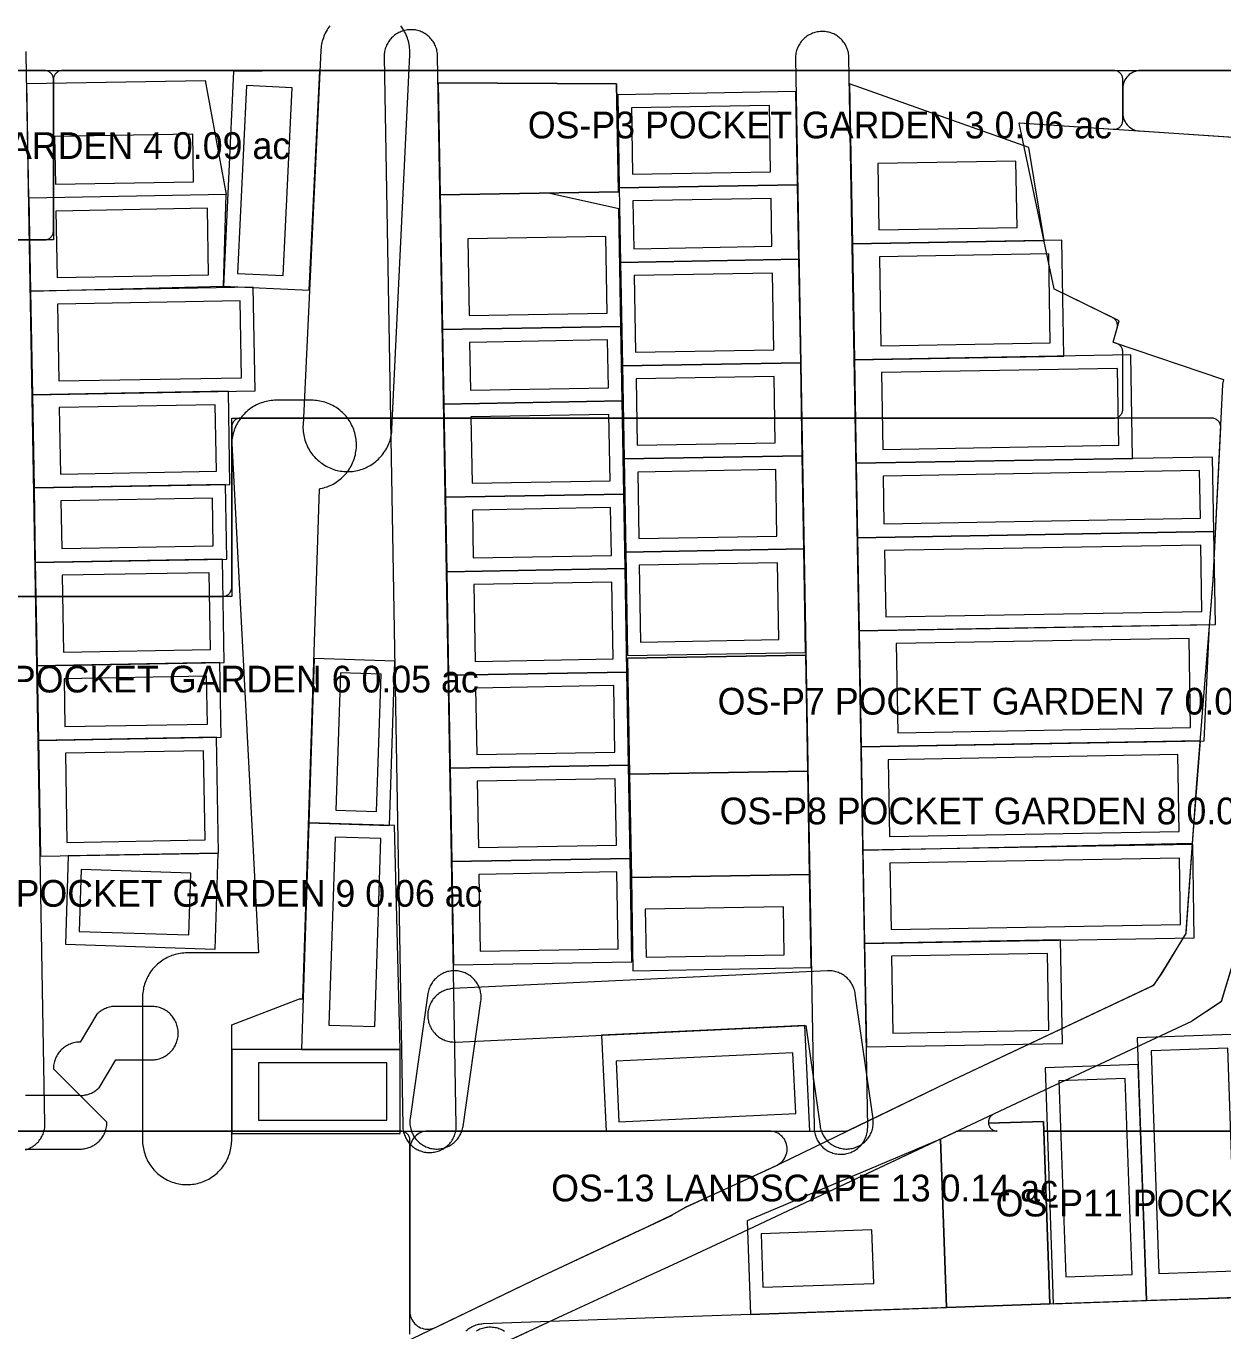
# Model space of a CAD drawing. Extents: x 32 to 940, y -21 to 684.
# Drawn here: x 516.9 to 651.2, y 267.6 to 414 of the extents above; entities that cross this region are included whole.
import ezdxf

# ---------------------------------------------------------------- set-up
doc = ezdxf.new("R2010")
doc.units = 0
for name, color, linetype, lineweight in [('GREEN-IN-VILLAS', 3, 'Continuous', 0), ('GREEN-LANDSCAPE', 3, 'Continuous', 0), ('PLOT', 4, 'Continuous', 0), ('ROAD-PRIMARY', 1, 'Continuous', 0), ('ROAD-TERTIARY', 7, 'Continuous', 0), ('SITE-BOUNDARY', 7, 'Continuous', 0), ('TEXT-ZONE', 7, 'Continuous', 0), ('VILLA-HOUSE', 7, 'Continuous', 0), ('ZONE-CLUBHOUSE', 4, 'Continuous', 0), ('ZONE-VILLAS', 2, 'Continuous', 0)]:
    doc.layers.add(name, color=color, linetype=linetype, lineweight=lineweight)

msp = doc.modelspace()

# ---------------------------------------------------------------- linework, layer by layer
at = {"layer": 'GREEN-IN-VILLAS'}
for points in [[(563.18, 407.62), (563.4, 395.05), (563.4, 395.04), (563.41, 395.04), (583.39, 395.39), (583.4, 395.39), (583.4, 395.39), (583.19, 407.5), (583.19, 407.51), (583.18, 407.51), (563.19, 407.63), (563.18, 407.63)], [(584.42, 343.06), (584.65, 330.07), (584.65, 330.06), (584.66, 330.06), (604.64, 330.41), (604.65, 330.41), (604.65, 330.42), (604.42, 343.41), (604.42, 343.42), (604.41, 343.42), (584.43, 343.07), (584.42, 343.07)], [(584.65, 330.06), (584.85, 318.46), (584.85, 318.45), (584.86, 318.45), (604.84, 318.8), (604.85, 318.8), (604.85, 318.81), (604.65, 330.4), (604.65, 330.41), (604.64, 330.41), (584.66, 330.06), (584.65, 330.06)], [(619.55, 289.1), (620.21, 270.21), (620.21, 270.21), (620.21, 270.21), (631.8, 270.61), (631.81, 270.61), (631.81, 270.62), (631.1, 291.09), (631.1, 291.1), (631.09, 291.1), (624.92, 290.88), (624.92, 290.88), (624.94, 290.78), (624.96, 290.69), (625, 290.6), (625.04, 290.51), (625.09, 290.43), (625.15, 290.35), (625.22, 290.28), (625.29, 290.22), (625.37, 290.16), (625.45, 290.11), (625.54, 290.07), (625.63, 290.04), (625.72, 290.02), (625.82, 290), (625.91, 290), (621.67, 290), (621.56, 289.99), (621.45, 289.98), (621.35, 289.95), (621.24, 289.9), (621.24, 289.9)]]:
    msp.add_lwpolyline(points, close=True, dxfattribs=at)
at = {"layer": 'GREEN-LANDSCAPE'}
msp.add_lwpolyline([(653.95, 409), (642, 409), (641.8, 408.99), (641.61, 408.96), (641.42, 408.91), (641.23, 408.85), (641.06, 408.76), (640.89, 408.66), (640.73, 408.55), (640.59, 408.41), (640.45, 408.27), (640.34, 408.11), (640.24, 407.94), (640.15, 407.77), (640.09, 407.58), (640.04, 407.39), (640.01, 407.2), (640, 407), (640, 404.22), (640.01, 404.02), (640.04, 403.82), (640.09, 403.62), (640.16, 403.44), (640.25, 403.25), (640.35, 403.08), (640.47, 402.92), (640.61, 402.78), (640.76, 402.65), (640.92, 402.53), (641.1, 402.43), (641.28, 402.35), (641.47, 402.29), (641.67, 402.24), (641.87, 402.22), (660.61, 400.97)], dxfattribs=at)
msp.add_lwpolyline([(560, 269.78), (560.01, 269.59), (560.04, 269.4), (560.08, 269.21), (560.15, 269.03), (560.23, 268.86), (560.32, 268.69), (560.44, 268.53), (560.56, 268.39), (560.7, 268.26), (560.86, 268.14), (561.02, 268.04), (561.19, 267.95), (561.37, 267.88), (561.55, 267.83), (561.74, 267.8), (561.94, 267.78), (562.13, 267.78), (562.32, 267.81), (562.51, 267.85), (562.69, 267.9), (562.87, 267.98), (574.88, 273.76), (574.88, 273.76), (574.88, 273.76), (574.88, 273.76), (574.89, 273.76), (585.82, 278.88), (585.84, 278.88), (589.29, 280.52), (589.43, 280.6), (590.94, 281.47), (590.97, 281.48), (590.98, 281.49), (591, 281.5), (591.02, 281.51), (600.33, 285.77), (600.36, 285.79), (601.21, 286.2), (601.38, 286.3), (601.55, 286.41), (601.7, 286.54), (601.84, 286.68), (601.96, 286.84), (602.07, 287), (602.16, 287.18), (602.23, 287.37), (602.29, 287.56), (602.32, 287.75), (602.34, 287.95), (602.33, 288.15), (602.31, 288.35), (602.26, 288.54), (602.2, 288.73), (602.12, 288.91), (602.02, 289.09), (601.9, 289.25), (601.77, 289.4), (601.62, 289.53), (601.46, 289.65), (601.29, 289.76), (601.11, 289.84), (600.93, 289.91), (600.73, 289.96), (600.54, 289.99), (600.34, 290), (562, 290), (561.8, 289.99), (561.61, 289.96), (561.42, 289.91), (561.23, 289.85), (561.06, 289.76), (560.89, 289.66), (560.73, 289.55), (560.59, 289.41), (560.45, 289.27), (560.34, 289.11), (560.24, 288.94), (560.15, 288.77), (560.09, 288.58), (560.04, 288.39), (560.01, 288.2), (560, 288)], close=True, dxfattribs=at)
at = {"layer": 'PLOT'}
for points in [[(539.08, 384.81), (548.71, 384.35), (549.88, 409), (540.22, 408.88)], [(517.25, 394.69), (517.03, 407.55), (537.02, 407.9), (539.39, 395.08)], [(609.34, 407.51), (609.66, 389.56), (631.16, 389.94), (629.47, 400.36)], [(603.5, 396.19), (603.32, 406.64), (583.32, 406.29), (583.5, 395.84)], [(603.64, 387.83), (603.5, 396.19), (583.5, 395.84), (583.65, 387.48)], [(517.25, 394.69), (517.43, 384.24), (539.08, 384.81), (539.39, 395.08)], [(563.67, 379.94), (583.66, 380.29), (583.43, 393.5), (575.55, 395.25), (563.4, 395.04)], [(609.66, 389.56), (609.88, 376.56), (633.38, 376.97), (633.15, 389.97)], [(603.85, 376.22), (603.64, 387.83), (583.65, 387.48), (583.85, 375.87)], [(517.43, 384.24), (517.64, 372.63), (542.63, 373.07), (542.43, 384.68)], [(563.67, 379.94), (563.81, 371.58), (583.81, 371.93), (583.66, 380.29)], [(609.88, 376.56), (610.08, 364.94), (641.08, 365.49), (640.88, 377.1)], [(604.03, 365.77), (603.85, 376.22), (583.85, 375.87), (584.03, 365.42)], [(517.64, 372.63), (517.82, 362.18), (539.81, 362.56), (539.63, 373.01)], [(563.81, 371.58), (563.99, 361.13), (583.99, 361.48), (583.81, 371.93)], [(604.21, 355.32), (604.03, 365.77), (584.03, 365.42), (584.22, 354.97)], [(610.08, 364.94), (610.23, 356.58), (650.22, 357.28), (650.08, 365.64)], [(517.82, 362.18), (517.96, 353.82), (539.46, 354.19), (539.32, 362.55)], [(563.99, 361.13), (564.14, 352.77), (584.14, 353.12), (583.99, 361.48)], [(610.23, 356.58), (610.41, 346.13), (650.41, 346.83), (650.22, 357.28)], [(584.22, 354.97), (584.42, 343.36), (604.41, 343.71), (604.21, 355.32)], [(517.96, 353.82), (518.17, 342.21), (539.16, 342.57), (538.96, 354.19)], [(564.14, 352.77), (564.34, 341.16), (584.34, 341.51), (584.14, 353.12)], [(610.41, 346.13), (610.64, 333.13), (649.13, 333.8), (649.73, 346.82)], [(518.17, 342.21), (518.31, 333.85), (538.81, 334.21), (538.66, 342.57)], [(549.25, 343.03), (548.65, 324.59), (557.72, 324.3), (558.31, 342.74)], [(564.34, 341.16), (564.53, 330.71), (584.52, 331.06), (584.34, 341.51)], [(518.31, 333.85), (518.54, 320.84), (538.54, 321.19), (538.31, 334.2)], [(610.64, 333.13), (610.84, 321.52), (647.83, 322.33), (648.7, 333.79)], [(564.53, 330.71), (564.71, 320.26), (584.7, 320.61), (584.52, 331.06)], [(547.83, 299.18), (558.92, 299.18), (558.29, 324.28), (548.65, 324.59)], [(610.84, 321.52), (611.03, 311.07), (648.02, 311.71), (647.84, 322.16)], [(521.35, 310.97), (538.15, 310.43), (538.5, 321.19), (521.67, 320.91)], [(564.71, 320.26), (564.91, 308.65), (584.91, 309), (584.7, 320.61)], [(585.03, 308), (605.03, 308.35), (604.84, 318.8), (584.85, 318.45)], [(611.03, 311.07), (611.23, 299.46), (633.22, 299.84), (633.02, 311.45)], [(581.49, 300.76), (582.01, 290), (604.89, 290), (604.33, 301.85)], [(642.64, 270.99), (654.25, 271.39), (653.22, 300.88), (641.61, 300.47)], [(540.02, 299.18), (540.02, 289.73), (558.92, 289.73), (558.92, 299.18)], [(632.2, 270.62), (642.64, 270.99), (641.72, 297.47), (631.27, 297.11)], [(597.85, 279.93), (598.22, 269.44), (620.21, 270.21), (619.55, 289.1)]]:
    msp.add_lwpolyline(points, close=True, dxfattribs=at)
at = {"layer": 'ROAD-PRIMARY'}
for points in [[(551.02, 414.03), (550.91, 413.87), (550.8, 413.71), (550.7, 413.55), (550.6, 413.38), (550.51, 413.21), (550.43, 413.04), (550.36, 412.86), (550.29, 412.68), (550.23, 412.5), (550.17, 412.31), (550.13, 412.13), (550.09, 411.94), (550.06, 411.75), (550.03, 411.56), (550.01, 411.37), (550.01, 411.24), (548.01, 369.24), (548, 369.05), (548, 368.85), (548.01, 368.66), (548.03, 368.47), (548.05, 368.28), (548.08, 368.09), (548.12, 367.9), (548.17, 367.71), (548.22, 367.53), (548.28, 367.35), (548.35, 367.17), (548.42, 366.99), (548.5, 366.81), (548.59, 366.64), (548.68, 366.48), (548.78, 366.31), (548.89, 366.15), (549, 366), (549.12, 365.84), (549.25, 365.7), (549.38, 365.56), (549.51, 365.42), (549.65, 365.29), (549.8, 365.16), (549.95, 365.04), (550.1, 364.93), (550.26, 364.82), (550.42, 364.71), (550.59, 364.62), (550.76, 364.53), (550.93, 364.45), (551.11, 364.37), (551.29, 364.3), (551.47, 364.24), (551.66, 364.18), (551.84, 364.14), (552.03, 364.1), (552.22, 364.06), (552.41, 364.04), (552.6, 364.02), (552.79, 364), (552.99, 364), (553.18, 364), (553.37, 364.01), (553.56, 364.03), (553.75, 364.06), (553.94, 364.09), (554.13, 364.13), (554.32, 364.18), (554.5, 364.23), (554.68, 364.29), (554.86, 364.36), (555.04, 364.44), (555.22, 364.52), (555.38, 364.61), (555.55, 364.7), (555.72, 364.8), (555.88, 364.91), (556.03, 365.02), (556.18, 365.14), (556.33, 365.27), (556.47, 365.4), (556.6, 365.54), (556.74, 365.68), (556.86, 365.82), (556.98, 365.97), (557.09, 366.13), (557.2, 366.29), (557.3, 366.45), (557.4, 366.62), (557.49, 366.79), (557.57, 366.96), (557.64, 367.14), (557.71, 367.32), (557.77, 367.5), (557.83, 367.69), (557.87, 367.87), (557.91, 368.06), (557.94, 368.25), (557.97, 368.44), (557.99, 368.63), (557.99, 368.76), (559.99, 410.76), (560, 410.95), (560, 411.15), (559.99, 411.34), (559.97, 411.53), (559.95, 411.72), (559.92, 411.91), (559.88, 412.1), (559.83, 412.29), (559.78, 412.47), (559.72, 412.65), (559.65, 412.83), (559.58, 413.01), (559.5, 413.19), (559.41, 413.36), (559.32, 413.52), (559.22, 413.69), (559.11, 413.85), (559, 414)], [(421.63, 409), (654, 409)]]:
    msp.add_lwpolyline(points, dxfattribs=at)
msp.add_lwpolyline([(535.22, 284), (535.42, 284.02), (535.61, 284.04), (535.8, 284.06), (535.99, 284.1), (536.17, 284.14), (536.36, 284.19), (536.54, 284.25), (536.73, 284.31), (536.91, 284.38), (537.08, 284.45), (537.25, 284.54), (537.42, 284.63), (537.59, 284.72), (537.75, 284.83), (537.91, 284.94), (538.07, 285.05), (538.22, 285.17), (538.36, 285.3), (538.5, 285.43), (538.64, 285.57), (538.76, 285.71), (538.89, 285.86), (539.01, 286.01), (539.12, 286.17), (539.23, 286.33), (539.33, 286.49), (539.42, 286.66), (539.5, 286.83), (539.59, 287), (539.66, 287.18), (539.72, 287.36), (539.78, 287.55), (539.84, 287.73), (539.88, 287.92), (539.92, 288.11), (539.95, 288.3), (539.97, 288.49), (539.99, 288.68), (540, 288.87), (540, 289), (540, 301.92), (547.61, 304.85), (548, 304.84), (549.84, 362.07), (549.96, 362.09), (550.14, 362.13), (550.33, 362.18), (550.51, 362.24), (550.7, 362.3), (550.88, 362.37), (551.05, 362.44), (551.23, 362.52), (551.4, 362.61), (551.56, 362.71), (551.73, 362.81), (551.89, 362.92), (552.04, 363.03), (552.19, 363.15), (552.34, 363.28), (552.48, 363.41), (552.61, 363.55), (552.74, 363.69), (552.87, 363.83), (552.99, 363.98), (553.1, 364.14), (553.21, 364.3), (553.31, 364.46), (553.4, 364.63), (553.49, 364.8), (553.57, 364.98), (553.65, 365.15), (553.71, 365.33), (553.77, 365.52), (553.83, 365.7), (553.88, 365.89), (553.91, 366.07), (553.95, 366.26), (553.97, 366.46), (553.99, 366.65), (554, 366.84), (554, 367.03), (554, 367.22), (553.98, 367.42), (553.96, 367.61), (553.94, 367.8), (553.9, 367.99), (553.86, 368.18), (553.81, 368.36), (553.75, 368.55), (553.69, 368.73), (553.62, 368.91), (553.55, 369.08), (553.46, 369.25), (553.37, 369.43), (553.28, 369.59), (553.17, 369.75), (553.06, 369.91), (552.95, 370.07), (552.83, 370.22), (552.7, 370.36), (552.57, 370.5), (552.43, 370.64), (552.29, 370.76), (552.14, 370.89), (551.99, 371.01), (551.84, 371.12), (551.67, 371.23), (551.51, 371.32), (551.34, 371.42), (551.17, 371.5), (551, 371.58), (550.82, 371.66), (550.64, 371.72), (550.45, 371.78), (550.27, 371.84), (550.08, 371.88), (549.89, 371.92), (549.7, 371.95), (549.51, 371.97), (549.32, 371.99), (549.13, 372), (549, 372), (545, 372), (544.81, 372), (544.62, 371.99), (544.42, 371.97), (544.23, 371.94), (544.04, 371.91), (543.86, 371.87), (543.67, 371.82), (543.49, 371.76), (543.3, 371.7), (543.12, 371.63), (542.95, 371.56), (542.77, 371.48), (542.6, 371.39), (542.44, 371.29), (542.27, 371.19), (542.11, 371.08), (541.96, 370.97), (541.81, 370.85), (541.66, 370.72), (541.52, 370.59), (541.39, 370.45), (541.26, 370.31), (541.13, 370.17), (541.01, 370.02), (540.9, 369.86), (540.79, 369.7), (540.69, 369.54), (540.6, 369.37), (540.51, 369.2), (540.43, 369.02), (540.35, 368.85), (540.29, 368.67), (540.23, 368.48), (540.17, 368.3), (540.12, 368.11), (540.09, 367.93), (540.05, 367.74), (540.03, 367.54), (540.01, 367.35), (540, 367.16), (543, 310), (535, 310), (534.81, 310), (534.62, 309.99), (534.42, 309.97), (534.23, 309.94), (534.04, 309.91), (533.86, 309.87), (533.67, 309.82), (533.49, 309.76), (533.3, 309.7), (533.12, 309.63), (532.95, 309.56), (532.77, 309.48), (532.6, 309.39), (532.44, 309.29), (532.27, 309.19), (532.11, 309.08), (531.96, 308.97), (531.81, 308.85), (531.66, 308.72), (531.52, 308.59), (531.39, 308.45), (531.26, 308.31), (531.13, 308.17), (531.01, 308.02), (530.9, 307.86), (530.79, 307.7), (530.69, 307.54), (530.6, 307.37), (530.51, 307.2), (530.43, 307.02), (530.35, 306.85), (530.29, 306.67), (530.23, 306.48), (530.17, 306.3), (530.12, 306.11), (530.09, 305.93), (530.05, 305.74), (530.03, 305.54), (530.01, 305.35), (530, 305.16), (530, 305), (530, 289), (530, 288.81), (530.01, 288.62), (530.03, 288.42), (530.06, 288.23), (530.09, 288.04), (530.13, 287.86), (530.18, 287.67), (530.24, 287.49), (530.3, 287.3), (530.37, 287.12), (530.44, 286.95), (530.52, 286.77), (530.61, 286.6), (530.71, 286.44), (530.81, 286.27), (530.92, 286.11), (531.03, 285.96), (531.15, 285.81), (531.28, 285.66), (531.41, 285.52), (531.54, 285.39), (531.69, 285.26), (531.83, 285.13), (531.98, 285.01), (532.14, 284.9), (532.3, 284.79), (532.46, 284.69), (532.63, 284.6), (532.8, 284.51), (532.98, 284.43), (533.15, 284.35), (533.33, 284.29), (533.52, 284.23), (533.7, 284.17), (533.89, 284.12), (534.08, 284.09), (534.26, 284.05), (534.46, 284.03), (534.65, 284.01), (534.84, 284), (535.03, 284)], close=True, dxfattribs=at)
at = {"layer": 'ROAD-TERTIARY'}
for points in [[(562.31, 287.6), (562.46, 287.61), (562.6, 287.63), (562.74, 287.65), (562.88, 287.68), (563.02, 287.71), (563.16, 287.76), (563.3, 287.81), (563.43, 287.86), (563.56, 287.93), (563.69, 287.99), (563.81, 288.07), (563.93, 288.15), (564.05, 288.23), (564.16, 288.32), (564.27, 288.42), (564.37, 288.52), (564.47, 288.63), (564.56, 288.74), (564.65, 288.86), (564.73, 288.98), (564.8, 289.1), (564.87, 289.23), (564.93, 289.36), (564.99, 289.49), (565.04, 289.62), (565.09, 289.76), (565.12, 289.9), (565.15, 290.04), (565.18, 290.19), (565.19, 290.33), (565.2, 290.47), (565.21, 290.62), (565.21, 290.65), (563.11, 410.63), (563.11, 410.78), (563.09, 410.92), (563.07, 411.07), (563.04, 411.21), (563.01, 411.35), (562.97, 411.49), (562.92, 411.62), (562.87, 411.76), (562.81, 411.89), (562.75, 412.02), (562.67, 412.14), (562.6, 412.26), (562.51, 412.38), (562.42, 412.5), (562.33, 412.61), (562.23, 412.71), (562.12, 412.81), (562.01, 412.9), (561.9, 412.99), (561.78, 413.07), (561.66, 413.15), (561.53, 413.22), (561.4, 413.29), (561.27, 413.35), (561.14, 413.4), (561, 413.45), (560.86, 413.49), (560.72, 413.52), (560.58, 413.55), (560.44, 413.56), (560.29, 413.58), (560.15, 413.58), (560, 413.58), (559.86, 413.57), (559.72, 413.56), (559.57, 413.54), (559.43, 413.5), (559.29, 413.47), (559.15, 413.43), (559.02, 413.38), (558.89, 413.32), (558.75, 413.26), (558.63, 413.19), (558.5, 413.12), (558.38, 413.04), (558.27, 412.95), (558.16, 412.86), (558.05, 412.76), (557.95, 412.66), (557.85, 412.55), (557.76, 412.44), (557.67, 412.33), (557.59, 412.21), (557.51, 412.08), (557.44, 411.96), (557.38, 411.83), (557.33, 411.69), (557.27, 411.56), (557.23, 411.42), (557.19, 411.28), (557.16, 411.14), (557.14, 411), (557.12, 410.86), (557.11, 410.71), (557.11, 410.57), (557.11, 410.53), (559.21, 290.55), (559.21, 290.4), (559.22, 290.26), (559.24, 290.12), (559.27, 289.98), (559.3, 289.83), (559.35, 289.7), (559.39, 289.56), (559.45, 289.43), (559.5, 289.29), (559.57, 289.17), (559.64, 289.04), (559.72, 288.92), (559.8, 288.8), (559.89, 288.69), (559.99, 288.58), (560.09, 288.47), (560.19, 288.38), (560.3, 288.28), (560.42, 288.19), (560.53, 288.11), (560.66, 288.03), (560.78, 287.96), (560.91, 287.89), (561.04, 287.83), (561.18, 287.78), (561.31, 287.74), (561.45, 287.7), (561.59, 287.66), (561.74, 287.64), (561.88, 287.62), (562.02, 287.61), (562.17, 287.6)], [(608.47, 287.41), (608.62, 287.42), (608.76, 287.43), (608.9, 287.45), (609.04, 287.49), (609.18, 287.52), (609.32, 287.56), (609.46, 287.61), (609.59, 287.67), (609.72, 287.73), (609.85, 287.8), (609.97, 287.87), (610.09, 287.95), (610.21, 288.04), (610.32, 288.13), (610.43, 288.23), (610.53, 288.33), (610.63, 288.44), (610.72, 288.55), (610.81, 288.66), (610.89, 288.78), (610.96, 288.91), (611.03, 289.03), (611.1, 289.16), (611.15, 289.3), (611.2, 289.43), (611.25, 289.57), (611.28, 289.71), (611.31, 289.85), (611.34, 289.99), (611.35, 290.13), (611.36, 290.28), (611.37, 290.42), (611.37, 290.46), (609.27, 410.44), (609.26, 410.58), (609.25, 410.73), (609.23, 410.87), (609.21, 411.01), (609.17, 411.15), (609.13, 411.29), (609.08, 411.43), (609.03, 411.56), (608.97, 411.69), (608.9, 411.82), (608.83, 411.95), (608.75, 412.07), (608.67, 412.19), (608.58, 412.3), (608.49, 412.41), (608.39, 412.51), (608.28, 412.61), (608.17, 412.71), (608.06, 412.8), (607.94, 412.88), (607.82, 412.96), (607.69, 413.03), (607.57, 413.1), (607.43, 413.15), (607.3, 413.21), (607.16, 413.25), (607.02, 413.29), (606.88, 413.32), (606.74, 413.35), (606.6, 413.37), (606.45, 413.38), (606.31, 413.39), (606.16, 413.39), (606.02, 413.38), (605.88, 413.36), (605.73, 413.34), (605.59, 413.31), (605.45, 413.27), (605.32, 413.23), (605.18, 413.18), (605.05, 413.13), (604.91, 413.06), (604.79, 413), (604.66, 412.92), (604.54, 412.84), (604.43, 412.75), (604.32, 412.66), (604.21, 412.57), (604.11, 412.46), (604.01, 412.36), (603.92, 412.25), (603.83, 412.13), (603.75, 412.01), (603.67, 411.89), (603.6, 411.76), (603.54, 411.63), (603.49, 411.5), (603.43, 411.36), (603.39, 411.23), (603.35, 411.09), (603.32, 410.95), (603.3, 410.8), (603.28, 410.66), (603.27, 410.52), (603.27, 410.37), (603.27, 410.34), (605.37, 290.36), (605.37, 290.21), (605.38, 290.07), (605.4, 289.92), (605.43, 289.78), (605.46, 289.64), (605.5, 289.5), (605.55, 289.37), (605.61, 289.23), (605.66, 289.1), (605.73, 288.97), (605.8, 288.85), (605.88, 288.73), (605.97, 288.61), (606.05, 288.49), (606.15, 288.38), (606.25, 288.28), (606.35, 288.18), (606.46, 288.09), (606.58, 288), (606.7, 287.92), (606.82, 287.84), (606.94, 287.77), (607.07, 287.7), (607.2, 287.64), (607.34, 287.59), (607.47, 287.54), (607.61, 287.5), (607.75, 287.47), (607.9, 287.44), (608.04, 287.43), (608.18, 287.41), (608.33, 287.41)], [(563.21, 288.01), (563.35, 288.02), (563.49, 288.04), (563.63, 288.07), (563.77, 288.1), (563.91, 288.14), (564.05, 288.19), (564.18, 288.24), (564.32, 288.3), (564.44, 288.37), (564.57, 288.44), (564.69, 288.52), (564.81, 288.61), (564.92, 288.69), (565.03, 288.79), (565.13, 288.89), (565.23, 289), (565.33, 289.11), (565.41, 289.22), (565.5, 289.34), (565.58, 289.46), (565.65, 289.59), (565.71, 289.71), (565.77, 289.85), (565.82, 289.98), (565.87, 290.12), (565.91, 290.26), (565.94, 290.4), (565.97, 290.54), (567.97, 304.58), (567.99, 304.72), (568, 304.86), (568, 305.01), (568, 305.15), (567.99, 305.3), (567.97, 305.44), (567.94, 305.58), (567.91, 305.72), (567.87, 305.86), (567.83, 306), (567.78, 306.13), (567.72, 306.27), (567.65, 306.4), (567.59, 306.52), (567.51, 306.64), (567.43, 306.76), (567.34, 306.88), (567.25, 306.99), (567.15, 307.1), (567.04, 307.2), (566.94, 307.29), (566.82, 307.38), (566.71, 307.47), (566.59, 307.55), (566.46, 307.62), (566.33, 307.69), (566.2, 307.75), (566.07, 307.8), (565.93, 307.85), (565.79, 307.89), (565.65, 307.93), (565.51, 307.96), (565.37, 307.98), (565.23, 307.99), (565.08, 308), (564.94, 308), (564.79, 307.99), (564.65, 307.98), (564.51, 307.96), (564.37, 307.93), (564.23, 307.9), (564.09, 307.86), (563.95, 307.81), (563.82, 307.76), (563.68, 307.7), (563.56, 307.63), (563.43, 307.56), (563.31, 307.48), (563.19, 307.39), (563.08, 307.31), (562.97, 307.21), (562.87, 307.11), (562.77, 307), (562.67, 306.89), (562.59, 306.78), (562.5, 306.66), (562.42, 306.54), (562.35, 306.41), (562.29, 306.29), (562.23, 306.15), (562.18, 306.02), (562.13, 305.88), (562.09, 305.74), (562.06, 305.6), (562.03, 305.46), (560.03, 291.42), (560.01, 291.28), (560, 291.14), (560, 290.99), (560, 290.85), (560.01, 290.7), (560.03, 290.56), (560.06, 290.42), (560.09, 290.28), (560.13, 290.14), (560.17, 290), (560.22, 289.87), (560.28, 289.73), (560.35, 289.6), (560.41, 289.48), (560.49, 289.36), (560.57, 289.24), (560.66, 289.12), (560.75, 289.01), (560.85, 288.9), (560.96, 288.8), (561.06, 288.71), (561.18, 288.62), (561.29, 288.53), (561.41, 288.45), (561.54, 288.38), (561.67, 288.31), (561.8, 288.25), (561.93, 288.2), (562.07, 288.15), (562.21, 288.11), (562.35, 288.07), (562.49, 288.04), (562.63, 288.02), (562.77, 288.01), (562.92, 288), (563.06, 288)], [(609.19, 288.01), (609.34, 288.02), (609.48, 288.04), (609.62, 288.06), (609.76, 288.1), (609.9, 288.14), (610.04, 288.19), (610.17, 288.24), (610.3, 288.3), (610.43, 288.36), (610.56, 288.44), (610.68, 288.51), (610.79, 288.6), (610.91, 288.69), (611.02, 288.78), (611.12, 288.88), (611.22, 288.99), (611.32, 289.09), (611.41, 289.21), (611.49, 289.32), (611.57, 289.45), (611.64, 289.57), (611.7, 289.7), (611.76, 289.83), (611.82, 289.97), (611.86, 290.1), (611.9, 290.24), (611.94, 290.38), (611.96, 290.52), (611.98, 290.67), (611.99, 290.81), (612, 290.96), (612, 291.1), (611.99, 291.25), (611.98, 291.39), (609.97, 305.42), (609.95, 305.57), (609.91, 305.71), (609.88, 305.85), (609.83, 305.99), (609.78, 306.12), (609.73, 306.25), (609.66, 306.38), (609.59, 306.51), (609.52, 306.63), (609.44, 306.75), (609.35, 306.87), (609.26, 306.98), (609.16, 307.08), (609.05, 307.19), (608.95, 307.28), (608.84, 307.37), (608.72, 307.46), (608.6, 307.54), (608.48, 307.61), (608.35, 307.68), (608.22, 307.74), (608.08, 307.8), (607.95, 307.85), (607.81, 307.89), (607.67, 307.92), (607.53, 307.95), (607.39, 307.98), (607.24, 307.99), (607.1, 308), (606.95, 308), (606.86, 308), (564.86, 306), (564.71, 305.99), (564.57, 305.97), (564.43, 305.94), (564.29, 305.91), (564.15, 305.88), (564.01, 305.83), (563.87, 305.78), (563.74, 305.72), (563.61, 305.66), (563.49, 305.59), (563.36, 305.51), (563.24, 305.43), (563.13, 305.35), (563.02, 305.25), (562.91, 305.15), (562.81, 305.05), (562.72, 304.94), (562.62, 304.83), (562.54, 304.71), (562.46, 304.59), (562.38, 304.47), (562.32, 304.34), (562.26, 304.21), (562.2, 304.08), (562.15, 303.94), (562.11, 303.8), (562.07, 303.66), (562.05, 303.52), (562.02, 303.38), (562.01, 303.24), (562, 303.09), (562, 302.95), (562.01, 302.8), (562.02, 302.66), (562.04, 302.52), (562.07, 302.37), (562.1, 302.23), (562.14, 302.1), (562.19, 301.96), (562.24, 301.82), (562.3, 301.69), (562.37, 301.56), (562.44, 301.44), (562.52, 301.32), (562.6, 301.2), (562.69, 301.09), (562.78, 300.98), (562.88, 300.87), (562.99, 300.77), (563.1, 300.68), (563.21, 300.59), (563.33, 300.51), (563.45, 300.43), (563.58, 300.36), (563.71, 300.29), (563.84, 300.23), (563.97, 300.18), (564.11, 300.13), (564.25, 300.1), (564.39, 300.06), (564.53, 300.04), (564.67, 300.02), (564.82, 300.01), (564.96, 300), (565.11, 300), (565.14, 300), (604.42, 301.87), (606.03, 290.58), (606.05, 290.43), (606.09, 290.29), (606.12, 290.15), (606.17, 290.01), (606.22, 289.88), (606.27, 289.75), (606.34, 289.62), (606.41, 289.49), (606.48, 289.37), (606.56, 289.25), (606.65, 289.13), (606.74, 289.02), (606.84, 288.92), (606.95, 288.81), (607.05, 288.72), (607.16, 288.63), (607.28, 288.54), (607.4, 288.46), (607.52, 288.39), (607.65, 288.32), (607.78, 288.26), (607.92, 288.2), (608.05, 288.15), (608.19, 288.11), (608.33, 288.08), (608.47, 288.05), (608.61, 288.02), (608.76, 288.01), (608.9, 288), (609.05, 288)]]:
    msp.add_lwpolyline(points, close=True, dxfattribs=at)
for points in [[(516.86, 287.91), (517, 287.95), (517.14, 288), (517.27, 288.06), (517.4, 288.12), (517.53, 288.19), (517.65, 288.26), (517.77, 288.34), (517.89, 288.43), (518, 288.52), (518.11, 288.62), (518.21, 288.72), (518.31, 288.82), (518.4, 288.94), (518.49, 289.05), (518.57, 289.17), (518.64, 289.29), (518.71, 289.42), (518.77, 289.55), (518.83, 289.68), (518.88, 289.82), (518.92, 289.96), (518.96, 290.1), (518.99, 290.24), (519.02, 290.38), (519.03, 290.52), (519.04, 290.67), (519.04, 290.81), (519.04, 290.85), (516.95, 410.83), (516.94, 410.97), (516.93, 411.12)], [(516.82, 288), (516.96, 288), (523, 288), (523.14, 288), (523.29, 288.01), (523.43, 288.03), (523.57, 288.06), (523.72, 288.09), (523.86, 288.12), (523.99, 288.17), (524.13, 288.22), (524.26, 288.28), (524.39, 288.34), (524.52, 288.41), (524.64, 288.49), (524.76, 288.57), (524.87, 288.66), (524.98, 288.75), (525.09, 288.85), (525.19, 288.95), (525.29, 289.06), (525.38, 289.17), (525.46, 289.29), (525.54, 289.41), (525.62, 289.53), (525.68, 289.66), (525.75, 289.79), (525.8, 289.92), (525.85, 290.06), (525.89, 290.2), (525.93, 290.34), (525.95, 290.48), (525.98, 290.62), (525.99, 290.77), (526, 290.91), (526, 291), (523, 294), (523.14, 294), (523.29, 294.01), (523.43, 294.03), (523.57, 294.06), (523.72, 294.09), (523.86, 294.12), (523.99, 294.17), (524.13, 294.22), (524.26, 294.28), (524.39, 294.34), (524.52, 294.41), (524.64, 294.49), (524.76, 294.57), (524.87, 294.66), (524.98, 294.75), (525.09, 294.85), (525.12, 294.88), (527, 298), (531, 298), (531.14, 298), (531.29, 298.01), (531.43, 298.03), (531.57, 298.06), (531.72, 298.09), (531.86, 298.12), (531.99, 298.17), (532.13, 298.22), (532.26, 298.28), (532.39, 298.34), (532.52, 298.41), (532.64, 298.49), (532.76, 298.57), (532.87, 298.66), (532.98, 298.75), (533.09, 298.85), (533.19, 298.95), (533.29, 299.06), (533.38, 299.17), (533.46, 299.29), (533.54, 299.41), (533.62, 299.53), (533.68, 299.66), (533.75, 299.79), (533.8, 299.92), (533.85, 300.06), (533.89, 300.2), (533.93, 300.34), (533.95, 300.48), (533.98, 300.62), (533.99, 300.77), (534, 300.91), (534, 301.05), (533.99, 301.2), (533.98, 301.34), (533.96, 301.49), (533.93, 301.63), (533.9, 301.77), (533.86, 301.91), (533.81, 302.04), (533.76, 302.18), (533.7, 302.31), (533.63, 302.44), (533.56, 302.56), (533.48, 302.68), (533.4, 302.8), (533.31, 302.92), (533.22, 303.02), (533.12, 303.13), (533.01, 303.23), (532.9, 303.32), (532.79, 303.41), (532.67, 303.49), (532.55, 303.57), (532.42, 303.64), (532.29, 303.71), (532.16, 303.77), (532.03, 303.82), (531.89, 303.87), (531.75, 303.9), (531.61, 303.94), (531.47, 303.96), (531.32, 303.98), (531.18, 304), (531.04, 304), (527, 304), (526.86, 304), (526.71, 303.99), (526.57, 303.97), (526.43, 303.94), (526.28, 303.91), (526.14, 303.88), (526.01, 303.83), (525.87, 303.78), (525.74, 303.72), (525.61, 303.66), (525.48, 303.59), (525.36, 303.51), (525.24, 303.43), (525.13, 303.34), (525.02, 303.25), (524.91, 303.15), (524.88, 303.12), (523, 300), (522.86, 300), (522.71, 299.99), (522.57, 299.97), (522.43, 299.94), (522.28, 299.91), (522.14, 299.88), (522.01, 299.83), (521.87, 299.78), (521.74, 299.72), (521.61, 299.66), (521.48, 299.59), (521.36, 299.51), (521.24, 299.43), (521.13, 299.34), (521.02, 299.25), (520.91, 299.15), (520.81, 299.05), (520.71, 298.94), (520.62, 298.83), (520.54, 298.71), (520.46, 298.59), (520.38, 298.47), (520.32, 298.34), (520.25, 298.21), (520.2, 298.08), (520.15, 297.94), (520.11, 297.8), (520.07, 297.66), (520.05, 297.52), (520.02, 297.38), (520.01, 297.23), (520, 297.09), (520, 297), (523, 294), (517, 294), (516.86, 294)], [(719.15, 273.64), (568.24, 268.37), (568.09, 268.36), (567.95, 268.35), (567.81, 268.32), (567.67, 268.3), (567.53, 268.26), (567.39, 268.22), (567.25, 268.17), (567.12, 268.11), (566.99, 268.05), (566.86, 267.98), (566.74, 267.91), (566.62, 267.83), (566.5, 267.74), (566.39, 267.65), (566.28, 267.55)], [(570.63, 267.52), (570.51, 267.59), (570.38, 267.66), (570.25, 267.73), (570.12, 267.78), (569.98, 267.83), (569.85, 267.88), (569.71, 267.92), (569.57, 267.95), (569.42, 267.97), (569.28, 267.99), (569.13, 268), (568.99, 268), (568.85, 268), (568.7, 267.99), (568.56, 267.97), (568.42, 267.94), (568.28, 267.91), (568.14, 267.87), (568, 267.83), (567.86, 267.78), (567.73, 267.72), (567.6, 267.65), (567.48, 267.58)]]:
    msp.add_lwpolyline(points, dxfattribs=at)
at = {"layer": 'SITE-BOUNDARY'}
for points in [[(559.21, 266.22), (574.88, 273.76), (574.88, 273.76), (585.83, 278.88), (589.36, 280.56), (590.97, 281.48), (590.98, 281.49), (591, 281.5), (600.35, 285.78), (620.33, 295.46), (620.33, 295.46), (643.47, 306.4), (644.31, 307.6), (647.1, 312.17), (648.32, 329.05), (648.32, 329.05), (649.43, 342.97), (650.12, 351.81), (651.22, 373.79), (651.23, 373.81), (651.33, 374.31), (638.94, 378.5), (638.92, 378.51), (638.93, 378.52), (639.59, 380.91), (632.32, 384.47), (632.31, 384.48), (632.31, 384.49), (628.37, 403.11), (628.37, 403.12), (628.37, 403.12), (628.38, 403.12), (661.94, 400.88)], [(653.28, 311.96), (651.04, 304.53), (651.04, 304.52), (651.04, 304.52), (651.02, 304.51), (647.73, 302.33), (647.72, 302.32), (647.72, 302.32), (647.71, 302.31), (631.78, 294.87), (625.57, 291.94), (625.57, 291.94), (605, 282.25), (605, 282.25), (595.39, 277.74), (595.39, 277.74), (589.5, 275.02), (585.91, 273.37), (577.17, 269.31), (560.32, 261.48)]]:
    msp.add_lwpolyline(points, dxfattribs=at)
at = {"layer": 'VILLA-HOUSE'}
for points in [[(545.78, 385.99), (546.78, 407.07), (541.65, 407.31), (540.65, 386.24)], [(600.47, 397.64), (600.34, 405.09), (584.85, 404.82), (584.98, 397.37)], [(520.13, 401.6), (520.22, 396.24), (535.72, 396.51), (535.63, 401.87)], [(612.5, 398.56), (612.63, 391.11), (628.13, 391.38), (628, 398.83)], [(600.62, 389.28), (600.53, 394.64), (585.03, 394.37), (585.12, 389.01)], [(520.28, 393.24), (520.41, 385.79), (537.4, 386.09), (537.27, 393.54)], [(566.49, 390.11), (566.64, 381.5), (582.14, 381.77), (581.99, 390.38)], [(612.68, 388.11), (612.86, 378.11), (631.85, 378.44), (631.68, 388.44)], [(600.82, 377.67), (600.67, 386.28), (585.17, 386.01), (585.32, 377.4)], [(520.46, 382.79), (520.61, 374.18), (541.11, 374.54), (540.96, 383.15)], [(566.69, 378.5), (566.79, 373.14), (582.28, 373.41), (582.19, 378.77)], [(612.91, 375.11), (613.06, 366.5), (639.55, 366.96), (639.4, 375.57)], [(601, 367.22), (600.87, 374.67), (585.38, 374.4), (585.51, 366.95)], [(520.66, 371.18), (520.79, 363.73), (538.29, 364.04), (538.16, 371.49)], [(566.84, 370.14), (566.97, 362.69), (582.47, 362.96), (582.34, 370.41)], [(601.19, 356.77), (601.06, 364.22), (585.56, 363.95), (585.69, 356.5)], [(613.11, 363.5), (613.2, 358.14), (648.7, 358.76), (648.61, 364.12)], [(520.84, 360.73), (520.94, 355.37), (537.94, 355.67), (537.84, 361.03)], [(567.02, 359.69), (567.11, 354.33), (582.61, 354.6), (582.52, 359.96)], [(613.26, 355.14), (613.39, 347.69), (648.88, 348.31), (648.75, 355.76)], [(601.39, 345.15), (601.24, 353.77), (585.74, 353.5), (585.89, 344.88)], [(520.99, 352.37), (521.14, 343.76), (537.64, 344.05), (537.49, 352.66)], [(567.17, 351.33), (567.32, 342.71), (582.81, 342.98), (582.66, 351.6)], [(614.56, 344.71), (614.74, 334.7), (647.61, 335.28), (647.43, 345.28)], [(552.2, 341.44), (551.7, 326), (556.26, 325.85), (556.76, 341.29)], [(521.19, 340.76), (521.29, 335.4), (537.28, 335.68), (537.19, 341.04)], [(567.37, 339.71), (567.5, 332.26), (583, 332.53), (582.87, 339.99)], [(521.34, 332.4), (521.51, 322.4), (537.01, 322.67), (536.84, 332.67)], [(613.67, 331.68), (613.82, 323.07), (646.31, 323.64), (646.16, 332.25)], [(567.55, 329.26), (567.68, 321.81), (583.18, 322.08), (583.05, 329.54)], [(551.6, 323), (550.92, 301.91), (556.06, 301.75), (556.74, 322.83)], [(613.87, 320.07), (614, 312.62), (646.49, 313.19), (646.36, 320.64)], [(535.2, 312.02), (535.43, 318.96), (523.12, 319.36), (522.9, 312.42)], [(567.73, 318.81), (567.88, 310.2), (583.38, 310.47), (583.23, 319.09)], [(602.01, 309.8), (601.91, 315.16), (586.41, 314.89), (586.51, 309.53)], [(614.05, 309.62), (614.2, 301.01), (631.7, 301.32), (631.55, 309.93)], [(602.97, 298.78), (583.13, 297.84), (583.46, 291.06), (603.29, 292)], [(644.04, 274.04), (652.65, 274.34), (651.77, 299.32), (643.17, 299.02)], [(543.02, 297.68), (543.02, 291.23), (557.42, 291.23), (557.42, 297.68)], [(633.59, 273.67), (641.04, 273.93), (640.27, 295.92), (632.83, 295.66)], [(599.61, 272.49), (612.06, 272.92), (611.85, 278.92), (599.4, 278.48)]]:
    msp.add_lwpolyline(points, close=True, dxfattribs=at)
at = {"layer": 'ZONE-CLUBHOUSE'}
msp.add_lwpolyline([(560, 267.23), (560, 289), (560, 289.1), (559.98, 289.2), (559.96, 289.29), (559.92, 289.38), (559.88, 289.47), (559.83, 289.56), (559.77, 289.63), (559.71, 289.71), (559.63, 289.77), (559.56, 289.83), (559.47, 289.88), (559.38, 289.92), (559.29, 289.96), (559.2, 289.98), (559.1, 290), (559, 290), (461, 290)], dxfattribs=at)
at = {"layer": 'ZONE-VILLAS'}
for points in [[(491.18, 390), (519, 390), (519.1, 390), (519.2, 390.02), (519.29, 390.04), (519.38, 390.08), (519.47, 390.12), (519.56, 390.17), (519.63, 390.23), (519.71, 390.29), (519.77, 390.37), (519.83, 390.44), (519.88, 390.53), (519.92, 390.62), (519.96, 390.71), (519.98, 390.8), (520, 390.9), (520, 391), (520, 408), (520, 408.1), (519.98, 408.2), (519.96, 408.29), (519.92, 408.38), (519.88, 408.47), (519.83, 408.56), (519.77, 408.63), (519.71, 408.71), (519.63, 408.77), (519.56, 408.83), (519.47, 408.88), (519.38, 408.92), (519.29, 408.96), (519.2, 408.98), (519.1, 409), (519, 409), (421.95, 409)], [(480.02, 350), (539, 350), (539.1, 350), (539.2, 350.02), (539.29, 350.04), (539.38, 350.08), (539.47, 350.12), (539.56, 350.17), (539.63, 350.23), (539.71, 350.29), (539.77, 350.37), (539.83, 350.44), (539.88, 350.53), (539.92, 350.62), (539.96, 350.71), (539.98, 350.8), (540, 350.9), (540, 351), (540, 369.98), (540, 370), (540.02, 370), (639, 370), (639.1, 370), (639.2, 370.02), (639.29, 370.04), (639.38, 370.08), (639.47, 370.12), (639.56, 370.17), (639.63, 370.23), (639.71, 370.29), (639.77, 370.37), (639.83, 370.44), (639.88, 370.53), (639.92, 370.62), (639.96, 370.71), (639.98, 370.8), (640, 370.9), (640, 371), (640, 377.42), (640, 377.52), (639.98, 377.61), (639.96, 377.71), (639.93, 377.8), (639.89, 377.88), (639.84, 377.97), (639.78, 378.05), (639.72, 378.12), (639.65, 378.18), (639.58, 378.24), (639.49, 378.29), (639.41, 378.34), (639.32, 378.37), (638.95, 378.5), (638.94, 378.5), (638.92, 378.51), (638.93, 378.52), (638.93, 378.53), (639.37, 380.11), (639.39, 380.21), (639.4, 380.31), (639.4, 380.41), (639.4, 380.51), (639.38, 380.6), (639.35, 380.7), (639.32, 380.79), (639.27, 380.88), (639.22, 380.96), (639.16, 381.04), (639.09, 381.11), (639.01, 381.17), (638.93, 381.23), (638.84, 381.28), (632.34, 384.46), (632.32, 384.47), (632.31, 384.48), (632.31, 384.49), (632.31, 384.5), (628.37, 403.1), (628.37, 403.11), (628.37, 403.12), (628.37, 403.12), (628.38, 403.12), (628.39, 403.12), (638.93, 402.42), (639.03, 402.41), (639.13, 402.42), (639.22, 402.44), (639.31, 402.46), (639.4, 402.5), (639.49, 402.54), (639.57, 402.59), (639.65, 402.65), (639.72, 402.72), (639.78, 402.79), (639.84, 402.87), (639.89, 402.95), (639.93, 403.04), (639.96, 403.13), (639.98, 403.22), (640, 403.32), (640, 403.41), (640, 408), (640, 408.1), (639.98, 408.2), (639.96, 408.29), (639.92, 408.38), (639.88, 408.47), (639.83, 408.56), (639.77, 408.63), (639.71, 408.71), (639.63, 408.77), (639.56, 408.83), (639.47, 408.88), (639.38, 408.92), (639.29, 408.96), (639.2, 408.98), (639.1, 409), (639, 409), (521, 409), (520.9, 409), (520.8, 408.98), (520.71, 408.96), (520.62, 408.92), (520.53, 408.88), (520.44, 408.83), (520.37, 408.77), (520.29, 408.71), (520.23, 408.63), (520.17, 408.56), (520.12, 408.47), (520.08, 408.38), (520.04, 408.29), (520.02, 408.2), (520, 408.1), (520, 408), (520, 390.02), (520, 390), (519.98, 390), (491.18, 390)], [(460.02, 290), (608.82, 290), (608.91, 290), (609, 290.02), (609.09, 290.04), (609.18, 290.06), (609.26, 290.1), (609.26, 290.1), (620.33, 295.46), (620.33, 295.46), (620.34, 295.47), (643.23, 306.28), (643.32, 306.33), (643.41, 306.39), (643.49, 306.46), (643.56, 306.53), (643.62, 306.62), (644.29, 307.57), (644.33, 307.62), (646.97, 311.97), (647.02, 312.05), (647.06, 312.14), (647.09, 312.23), (647.11, 312.32), (647.12, 312.41), (647.12, 312.41), (648.32, 329.05), (648.32, 329.05), (648.32, 329.06), (649.43, 342.97), (649.43, 342.97), (650.12, 351.8), (650.12, 351.83), (650.98, 368.95), (650.98, 369.05), (650.97, 369.14), (650.96, 369.23), (650.93, 369.33), (650.89, 369.41), (650.85, 369.5), (650.8, 369.58), (650.74, 369.65), (650.67, 369.72), (650.6, 369.79), (650.52, 369.84), (650.44, 369.89), (650.35, 369.93), (650.26, 369.96), (650.17, 369.98), (650.08, 370), (649.98, 370), (541, 370), (540.9, 370), (540.8, 369.98), (540.71, 369.96), (540.62, 369.92), (540.53, 369.88), (540.44, 369.83), (540.37, 369.77), (540.29, 369.71), (540.23, 369.63), (540.17, 369.56), (540.12, 369.47), (540.08, 369.38), (540.04, 369.29), (540.02, 369.2), (540, 369.1), (540, 369), (540, 350.02), (540, 350), (539.98, 350), (481, 350)], [(653.28, 311.95), (651.04, 304.55), (651.04, 304.53), (651.04, 304.52), (651.04, 304.52), (651.02, 304.51), (651.01, 304.51), (651.01, 304.51), (647.74, 302.34), (647.73, 302.33), (647.72, 302.32), (647.72, 302.32), (647.71, 302.31), (647.69, 302.31), (631.78, 294.87), (631.78, 294.87), (625.57, 291.94), (625.49, 291.9), (625.4, 291.86), (625.32, 291.81), (625.25, 291.75), (625.18, 291.68), (625.12, 291.6), (625.06, 291.52), (625.02, 291.44), (624.98, 291.35), (624.95, 291.26), (624.93, 291.16), (624.92, 291.07), (624.92, 290.97), (624.92, 290.88), (631.09, 291.1), (631.1, 291.1), (631.1, 291.09), (631.13, 290), (654.61, 290)], [(654.61, 290), (631.13, 290), (631.81, 270.62), (631.81, 270.61), (631.8, 270.61), (620.21, 270.21), (620.21, 270.21), (620.21, 270.21), (619.55, 289.1), (605, 282.25), (605, 282.25), (595.39, 277.74), (595.39, 277.74), (589.5, 275.02), (589.5, 275.02), (585.91, 273.37), (585.9, 273.37), (585.9, 273.37), (577.17, 269.31), (577.17, 269.31), (577.17, 269.31), (560.58, 261.6)]]:
    msp.add_lwpolyline(points, dxfattribs=at)
for points in [[(563.18, 407.62), (563.18, 407.63), (563.19, 407.63), (583.18, 407.51), (583.19, 407.51), (583.19, 407.5), (583.4, 395.39), (583.4, 395.39), (583.39, 395.39), (563.41, 395.04), (563.4, 395.04), (563.4, 395.05)], [(584.42, 343.06), (584.42, 343.07), (584.43, 343.07), (604.41, 343.42), (604.42, 343.42), (604.42, 343.41), (604.65, 330.42), (604.65, 330.41), (604.64, 330.41), (604.65, 330.41), (604.65, 330.4), (604.85, 318.81), (604.85, 318.8), (604.84, 318.8), (584.86, 318.45), (584.85, 318.45), (584.85, 318.46), (584.65, 330.06), (584.65, 330.06), (584.66, 330.06), (584.65, 330.06), (584.65, 330.07)]]:
    msp.add_lwpolyline(points, close=True, dxfattribs=at)

# ---------------------------------------------------------------- texts
at = {"layer": 'TEXT-ZONE'}
for s, p in [('OS-P3 POCKET GARDEN 3 0.06 ac', (573.23, 401.39)), ('OS-P4 POCKET GARDEN 4 0.09 ac', (481.02, 399.08)), ('OS-P6 POCKET GARDEN 6 0.05 ac', (502.18, 339.22)), ('OS-P7 POCKET GARDEN 7 0.06 ac', (594.53, 336.74)), ('OS-P8 POCKET GARDEN 8 0.06 ac', (594.75, 324.43)), ('OS-P9 POCKET GARDEN 9 0.06 ac', (502.6, 315.18)), ('OS-13 LANDSCAPE 13 0.14 ac', (575.85, 282.12)), ('OS-P11 POCKET GARDEN 11 0.06 ac', (625.73, 280.43))]:
    msp.add_text(s, height=3, dxfattribs=at).set_placement(p)

doc.saveas('drawing.dxf')
